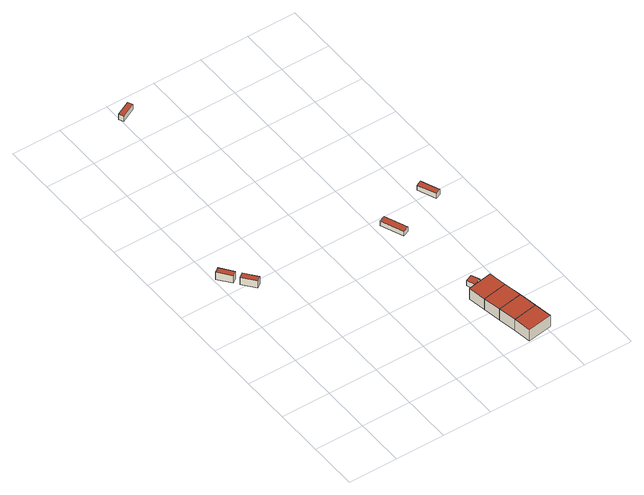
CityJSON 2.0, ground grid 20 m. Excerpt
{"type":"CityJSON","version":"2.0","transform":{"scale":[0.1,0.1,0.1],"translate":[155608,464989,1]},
"CityObjects":{
"building1":{"type":"Building","attributes":{"b3_dak_type":"slanted","b3_extrusie":"standard","b3_h_dak_50p":4.9,"b3_h_dak_70p":5.15,"b3_h_dak_max":5.44,"b3_h_dak_min":4.23,"b3_h_maaiveld":1.67,"b3_is_glas_dak":false,"b3_kas_warenhuis":false,"b3_kwaliteitsindicator":true,"b3_mutatie_ahn3_ahn4":false,"b3_mutatie_ahn4_ahn5":false,"b3_n_nok":0,"b3_n_vlakken":1,"b3_opp_buitenmuur":56.7,"b3_opp_dak_plat":0,"b3_opp_dak_schuin":17.62,"b3_opp_grond":15.48,"b3_opp_scheidingsmuur":0,"b3_rmse_lod12":0.438,"b3_rmse_lod13":0.438,"b3_rmse_lod22":0.0278,"b3_t_run":14,"b3_val3dity_lod12":"[]","b3_val3dity_lod13":"[]","b3_val3dity_lod22":"[]","b3_volume_lod12":53.29,"b3_volume_lod13":53.29,"b3_volume_lod22":49.59,"geconstateerd":false,"oorspronkelijkbouwjaar":1982,"status":"Pand in gebruik"},"children":["building1-1"]},
"building1-1":{"type":"BuildingPart","parents":["building1"],"geometry":[{"type":"Solid","lod":"2.2","boundaries":[[[[0,1,2,3]],[[4,5,6,7]],[[7,6,1,0]],[[6,5,2,1]],[[5,4,3,2]],[[4,7,0,3]]]],"semantics":{"surfaces":[{"type":"GroundSurface"},{"type":"RoofSurface"},{"type":"WallSurface"}],"values":[[0,1,2,2,2,2]]}}]},
"building2":{"type":"Building","attributes":{"b3_dak_type":"slanted","b3_extrusie":"standard","b3_h_dak_50p":4.78,"b3_h_dak_70p":5.06,"b3_h_dak_max":5.41,"b3_h_dak_min":4.25,"b3_h_maaiveld":1.68,"b3_is_glas_dak":false,"b3_kas_warenhuis":false,"b3_kwaliteitsindicator":true,"b3_mutatie_ahn3_ahn4":false,"b3_mutatie_ahn4_ahn5":false,"b3_n_nok":0,"b3_n_vlakken":1,"b3_opp_buitenmuur":56.62,"b3_opp_dak_plat":0,"b3_opp_dak_schuin":17.6,"b3_opp_grond":15.57,"b3_opp_scheidingsmuur":0,"b3_rmse_lod12":0.46,"b3_rmse_lod13":0.46,"b3_rmse_lod22":0.0334,"b3_t_run":20,"b3_val3dity_lod12":"[]","b3_val3dity_lod13":"[]","b3_val3dity_lod22":"[]","b3_volume_lod12":53.51,"b3_volume_lod13":53.51,"b3_volume_lod22":49.73,"geconstateerd":false,"oorspronkelijkbouwjaar":1982,"status":"Pand in gebruik"},"children":["building2-1"]},
"building2-1":{"type":"BuildingPart","parents":["building2"],"geometry":[{"type":"Solid","lod":"2.2","boundaries":[[[[8,9,10,11]],[[12,13,14,15]],[[15,14,9,8]],[[14,13,10,9]],[[13,12,11,10]],[[12,15,8,11]]]],"semantics":{"surfaces":[{"type":"GroundSurface"},{"type":"RoofSurface"},{"type":"WallSurface"}],"values":[[0,1,2,2,2,2]]}}]},
"building3":{"type":"Building","attributes":{"b3_bag_bag_overlap":0,"b3_dak_type":"slanted","b3_extrusie":"standard","b3_h_dak_50p":3.9,"b3_h_dak_70p":4,"b3_h_dak_max":4.13,"b3_h_dak_min":3.7,"b3_h_maaiveld":1.52,"b3_is_glas_dak":false,"b3_kas_warenhuis":false,"b3_kwaliteitsindicator":true,"b3_mutatie_ahn3_ahn4":false,"b3_mutatie_ahn4_ahn5":false,"b3_n_nok":0,"b3_n_vlakken":1,"b3_opp_buitenmuur":37.41,"b3_opp_dak_plat":0,"b3_opp_dak_schuin":15.29,"b3_opp_grond":15,"b3_opp_scheidingsmuur":5.33,"b3_rmse_lod12":0.151,"b3_rmse_lod13":0.151,"b3_rmse_lod22":0.0124,"b3_t_run":12,"b3_val3dity_lod12":"[]","b3_val3dity_lod13":"[]","b3_val3dity_lod22":"[]","b3_volume_lod12":36.98,"b3_volume_lod13":36.98,"b3_volume_lod22":35.78,"geconstateerd":false,"oorspronkelijkbouwjaar":1984,"status":"Pand in gebruik"},"children":["building3-1"]},
"building3-1":{"type":"BuildingPart","parents":["building3"],"geometry":[{"type":"Solid","lod":"2.2","boundaries":[[[[16,17,18,19]],[[20,21,22,23]],[[23,22,17,16]],[[22,21,18,17]],[[21,20,19,18]],[[20,23,16,19]]]],"semantics":{"surfaces":[{"type":"GroundSurface"},{"type":"RoofSurface"},{"type":"WallSurface"}],"values":[[0,1,2,2,2,2]]}}]},
"building4":{"type":"Building","attributes":{"b3_bag_bag_overlap":0,"b3_bouwlagen":2,"b3_dak_type":"slanted","b3_extrusie":"standard","b3_h_dak_50p":5.9,"b3_h_dak_70p":6.97,"b3_h_dak_max":7.83,"b3_h_dak_min":4.37,"b3_h_maaiveld":1.83,"b3_h_nok":7.86,"b3_is_glas_dak":false,"b3_kas_warenhuis":false,"b3_kwaliteitsindicator":true,"b3_mutatie_ahn3_ahn4":false,"b3_mutatie_ahn4_ahn5":false,"b3_n_nok":1,"b3_n_vlakken":3,"b3_opp_buitenmuur":46.33,"b3_opp_dak_plat":0,"b3_opp_dak_schuin":85.59,"b3_opp_grond":74.46,"b3_opp_scheidingsmuur":85.7,"b3_rmse_lod12":1.42,"b3_rmse_lod13":1.42,"b3_rmse_lod22":0.0594,"b3_t_run":43,"b3_val3dity_lod12":"[]","b3_val3dity_lod13":"[]","b3_val3dity_lod22":"[]","b3_volume_lod12":382.17,"b3_volume_lod13":382.17,"b3_volume_lod22":314.14,"geconstateerd":false,"oorspronkelijkbouwjaar":1983,"status":"Pand in gebruik"},"children":["building4-1"]},
"building4-1":{"type":"BuildingPart","parents":["building4"],"geometry":[{"type":"Solid","lod":"2.2","boundaries":[[[[24,25,26,27]],[[28,29,30,31]],[[31,30,25,24]],[[30,29,26,25]],[[29,28,27,26]],[[28,31,24,27]]]],"semantics":{"surfaces":[{"type":"GroundSurface"},{"type":"RoofSurface"},{"type":"WallSurface"}],"values":[[0,1,2,2,2,2]]}}]},
"building5":{"type":"Building","attributes":{"b3_bag_bag_overlap":0,"b3_bouwlagen":2,"b3_dak_type":"slanted","b3_extrusie":"standard","b3_h_dak_50p":5.88,"b3_h_dak_70p":6.95,"b3_h_dak_max":7.81,"b3_h_dak_min":4.35,"b3_h_maaiveld":1.83,"b3_h_nok":7.87,"b3_is_glas_dak":false,"b3_kas_warenhuis":false,"b3_kwaliteitsindicator":true,"b3_mutatie_ahn3_ahn4":false,"b3_mutatie_ahn4_ahn5":false,"b3_n_nok":1,"b3_n_vlakken":3,"b3_opp_buitenmuur":47.13,"b3_opp_dak_plat":0,"b3_opp_dak_schuin":86.62,"b3_opp_grond":75.37,"b3_opp_scheidingsmuur":85.61,"b3_rmse_lod12":1.46,"b3_rmse_lod13":1.46,"b3_rmse_lod22":0.0646,"b3_t_run":45,"b3_val3dity_lod12":"[]","b3_val3dity_lod13":"[]","b3_val3dity_lod22":"[]","b3_volume_lod12":387.54,"b3_volume_lod13":387.54,"b3_volume_lod22":318.23,"geconstateerd":false,"oorspronkelijkbouwjaar":1983,"status":"Pand in gebruik"},"children":["building5-1"]},
"building5-1":{"type":"BuildingPart","parents":["building5"],"geometry":[{"type":"Solid","lod":"2.2","boundaries":[[[[27,26,32,33]],[[34,35,29,28]],[[28,29,26,27]],[[29,35,32,26]],[[35,34,33,32]],[[34,28,27,33]]]],"semantics":{"surfaces":[{"type":"GroundSurface"},{"type":"RoofSurface"},{"type":"WallSurface"}],"values":[[0,1,2,2,2,2]]}}]},
"building6":{"type":"Building","attributes":{"b3_bag_bag_overlap":0,"b3_bouwlagen":2,"b3_dak_type":"slanted","b3_extrusie":"standard","b3_h_dak_50p":5.88,"b3_h_dak_70p":6.95,"b3_h_dak_max":7.81,"b3_h_dak_min":4.38,"b3_h_maaiveld":1.82,"b3_h_nok":7.86,"b3_is_glas_dak":false,"b3_kas_warenhuis":false,"b3_kwaliteitsindicator":true,"b3_mutatie_ahn3_ahn4":false,"b3_mutatie_ahn4_ahn5":false,"b3_n_nok":1,"b3_n_vlakken":3,"b3_opp_buitenmuur":46.43,"b3_opp_dak_plat":0,"b3_opp_dak_schuin":85.61,"b3_opp_grond":74.52,"b3_opp_scheidingsmuur":85.69,"b3_rmse_lod12":1.45,"b3_rmse_lod13":1.45,"b3_rmse_lod22":0.0373,"b3_t_run":44,"b3_val3dity_lod12":"[]","b3_val3dity_lod13":"[]","b3_val3dity_lod22":"[]","b3_volume_lod12":384.73,"b3_volume_lod13":384.73,"b3_volume_lod22":314.41,"geconstateerd":false,"oorspronkelijkbouwjaar":1983,"status":"Pand in gebruik"},"children":["building6-1"]},
"building6-1":{"type":"BuildingPart","parents":["building6"],"geometry":[{"type":"Solid","lod":"2.2","boundaries":[[[[32,36,37,33]],[[34,38,39,35]],[[35,39,36,32]],[[39,38,37,36]],[[38,34,33,37]],[[34,35,32,33]]]],"semantics":{"surfaces":[{"type":"GroundSurface"},{"type":"RoofSurface"},{"type":"WallSurface"}],"values":[[0,1,2,2,2,2]]}}]},
"building7":{"type":"Building","attributes":{"b3_bag_bag_overlap":0,"b3_bouwlagen":2,"b3_dak_type":"slanted","b3_extrusie":"standard","b3_h_dak_50p":5.87,"b3_h_dak_70p":6.93,"b3_h_dak_max":7.8,"b3_h_dak_min":4.36,"b3_h_maaiveld":1.81,"b3_h_nok":7.86,"b3_is_glas_dak":false,"b3_kas_warenhuis":false,"b3_kwaliteitsindicator":true,"b3_mutatie_ahn3_ahn4":false,"b3_mutatie_ahn4_ahn5":false,"b3_n_nok":1,"b3_n_vlakken":3,"b3_opp_buitenmuur":89.12,"b3_opp_dak_plat":0,"b3_opp_dak_schuin":85.8,"b3_opp_grond":74.52,"b3_opp_scheidingsmuur":42.89,"b3_rmse_lod12":1.46,"b3_rmse_lod13":1.46,"b3_rmse_lod22":0.0601,"b3_t_run":45,"b3_val3dity_lod12":"[]","b3_val3dity_lod13":"[]","b3_val3dity_lod22":"[]","b3_volume_lod12":384.65,"b3_volume_lod13":384.65,"b3_volume_lod22":314.69,"geconstateerd":false,"oorspronkelijkbouwjaar":1983,"status":"Pand in gebruik"},"children":["building7-1"]},
"building7-1":{"type":"BuildingPart","parents":["building7"],"geometry":[{"type":"Solid","lod":"2.2","boundaries":[[[[40,37,36,41]],[[42,39,38,43]],[[43,38,37,40]],[[38,39,36,37]],[[39,42,41,36]],[[42,43,40,41]]]],"semantics":{"surfaces":[{"type":"GroundSurface"},{"type":"RoofSurface"},{"type":"WallSurface"}],"values":[[0,1,2,2,2,2]]}}]},
"building8":{"type":"Building","attributes":{"b3_dak_type":"horizontal","b3_extrusie":"standard","b3_h_dak_50p":4.19,"b3_h_dak_70p":4.27,"b3_h_dak_max":4.38,"b3_h_dak_min":3.99,"b3_h_maaiveld":1.85,"b3_is_glas_dak":false,"b3_kas_warenhuis":false,"b3_kwaliteitsindicator":true,"b3_mutatie_ahn3_ahn4":false,"b3_mutatie_ahn4_ahn5":false,"b3_n_nok":0,"b3_n_vlakken":1,"b3_opp_buitenmuur":30.48,"b3_opp_dak_plat":0,"b3_opp_dak_schuin":10.53,"b3_opp_grond":10.51,"b3_opp_scheidingsmuur":0,"b3_rmse_lod12":0.135,"b3_rmse_lod13":0.135,"b3_rmse_lod22":0.0936,"b3_t_run":7,"b3_val3dity_lod12":"[]","b3_val3dity_lod13":"[]","b3_val3dity_lod22":"[]","b3_volume_lod12":25.44,"b3_volume_lod13":25.44,"b3_volume_lod22":24.64,"geconstateerd":false,"oorspronkelijkbouwjaar":1999,"status":"Pand in gebruik"},"children":["building8-1"]},
"building8-1":{"type":"BuildingPart","parents":["building8"],"geometry":[{"type":"Solid","lod":"2.2","boundaries":[[[[44,45,46,47]],[[48,49,50,51]],[[51,50,45,44]],[[50,49,46,45]],[[49,48,47,46]],[[48,51,44,47]]]],"semantics":{"surfaces":[{"type":"GroundSurface"},{"type":"RoofSurface"},{"type":"WallSurface"}],"values":[[0,1,2,2,2,2]]}}]},
"building9":{"type":"Building","attributes":{"b3_bag_bag_overlap":0,"b3_dak_type":"slanted","b3_extrusie":"standard","b3_h_dak_50p":3.83,"b3_h_dak_70p":3.91,"b3_h_dak_max":4.16,"b3_h_dak_min":3.64,"b3_h_maaiveld":1.57,"b3_is_glas_dak":false,"b3_kas_warenhuis":false,"b3_kwaliteitsindicator":true,"b3_mutatie_ahn3_ahn4":false,"b3_mutatie_ahn4_ahn5":false,"b3_n_nok":0,"b3_n_vlakken":1,"b3_opp_buitenmuur":32.27,"b3_opp_dak_plat":0,"b3_opp_dak_schuin":25.42,"b3_opp_grond":25.08,"b3_opp_scheidingsmuur":23.71,"b3_rmse_lod12":0.148,"b3_rmse_lod13":0.148,"b3_rmse_lod22":0.0265,"b3_t_run":13,"b3_val3dity_lod12":"[]","b3_val3dity_lod13":"[]","b3_val3dity_lod22":"[]","b3_volume_lod12":58.95,"b3_volume_lod13":58.95,"b3_volume_lod22":57.53,"geconstateerd":false,"oorspronkelijkbouwjaar":2009,"status":"Pand in gebruik"},"children":["building9-1"]},
"building9-1":{"type":"BuildingPart","parents":["building9"],"geometry":[{"type":"Solid","lod":"2.2","boundaries":[[[[52,53,54,55]],[[56,57,58,59]],[[59,58,53,52]],[[58,57,54,53]],[[57,56,55,54]],[[56,59,52,55]]]],"semantics":{"surfaces":[{"type":"GroundSurface"},{"type":"RoofSurface"},{"type":"WallSurface"}],"values":[[0,1,2,2,2,2]]}}]},
"building10":{"type":"Building","attributes":{"b3_bag_bag_overlap":0,"b3_dak_type":"slanted","b3_extrusie":"standard","b3_h_dak_50p":3.84,"b3_h_dak_70p":3.88,"b3_h_dak_max":4.18,"b3_h_dak_min":3.71,"b3_h_maaiveld":1.58,"b3_is_glas_dak":false,"b3_kas_warenhuis":false,"b3_kwaliteitsindicator":true,"b3_mutatie_ahn3_ahn4":false,"b3_mutatie_ahn4_ahn5":false,"b3_n_nok":0,"b3_n_vlakken":1,"b3_opp_buitenmuur":27.57,"b3_opp_dak_plat":0,"b3_opp_dak_schuin":18.44,"b3_opp_grond":18.22,"b3_opp_scheidingsmuur":19.55,"b3_rmse_lod12":1.45,"b3_rmse_lod13":1.45,"b3_rmse_lod22":1.38,"b3_t_run":10,"b3_val3dity_lod12":"[]","b3_val3dity_lod13":"[]","b3_val3dity_lod22":"[]","b3_volume_lod12":42.4,"b3_volume_lod13":42.4,"b3_volume_lod22":42.06,"geconstateerd":false,"oorspronkelijkbouwjaar":2007,"status":"Pand in gebruik"},"children":["building10-1"]},
"building10-1":{"type":"BuildingPart","parents":["building10"],"geometry":[{"type":"Solid","lod":"2.2","boundaries":[[[[60,61,62,63]],[[64,65,66,67]],[[67,66,61,60]],[[66,65,62,61]],[[65,64,63,62]],[[64,67,60,63]]]],"semantics":{"surfaces":[{"type":"GroundSurface"},{"type":"RoofSurface"},{"type":"WallSurface"}],"values":[[0,1,2,2,2,2]]}}]}
},
"vertices":[
[47,834,7],[8,886,7],[27,900,7],[66,849,7],[66,849,41],[27,900,41],[8,886,41],[47,834,41],
[101,765,7],[62,816,7],[81,830,7],[120,779,7],[120,779,41],[81,830,41],[62,816,41],[101,765,41],
[256,1757,5],[266,1737,5],[206,1707,5],[196,1727,5],[196,1727,30],[206,1707,30],[266,1737,30],[256,1757,30],
[814,22,8],[714,5,8],[702,77,8],[802,94,8],[802,94,60],[702,77,60],[714,5,60],[814,22,60],
[689,150,8],[790,167,8],[790,167,60],[689,150,60],
[677,222,8],[777,239,8],[777,239,60],[677,222,60],
[765,311,8],[664,294,8],[664,294,60],[765,311,60],
[695,354,9],[722,366,9],[737,334,9],[708,322,9],[708,322,33],[737,334,33],[722,366,33],[695,354,33],
[626,771,6],[650,781,6],[687,692,6],[663,682,6],[663,682,29],[687,692,29],[650,781,29],[626,771,29],
[863,768,6],[832,841,6],[854,850,6],[885,777,6],[885,777,29],[854,850,29],[832,841,29],[863,768,29]
]}
